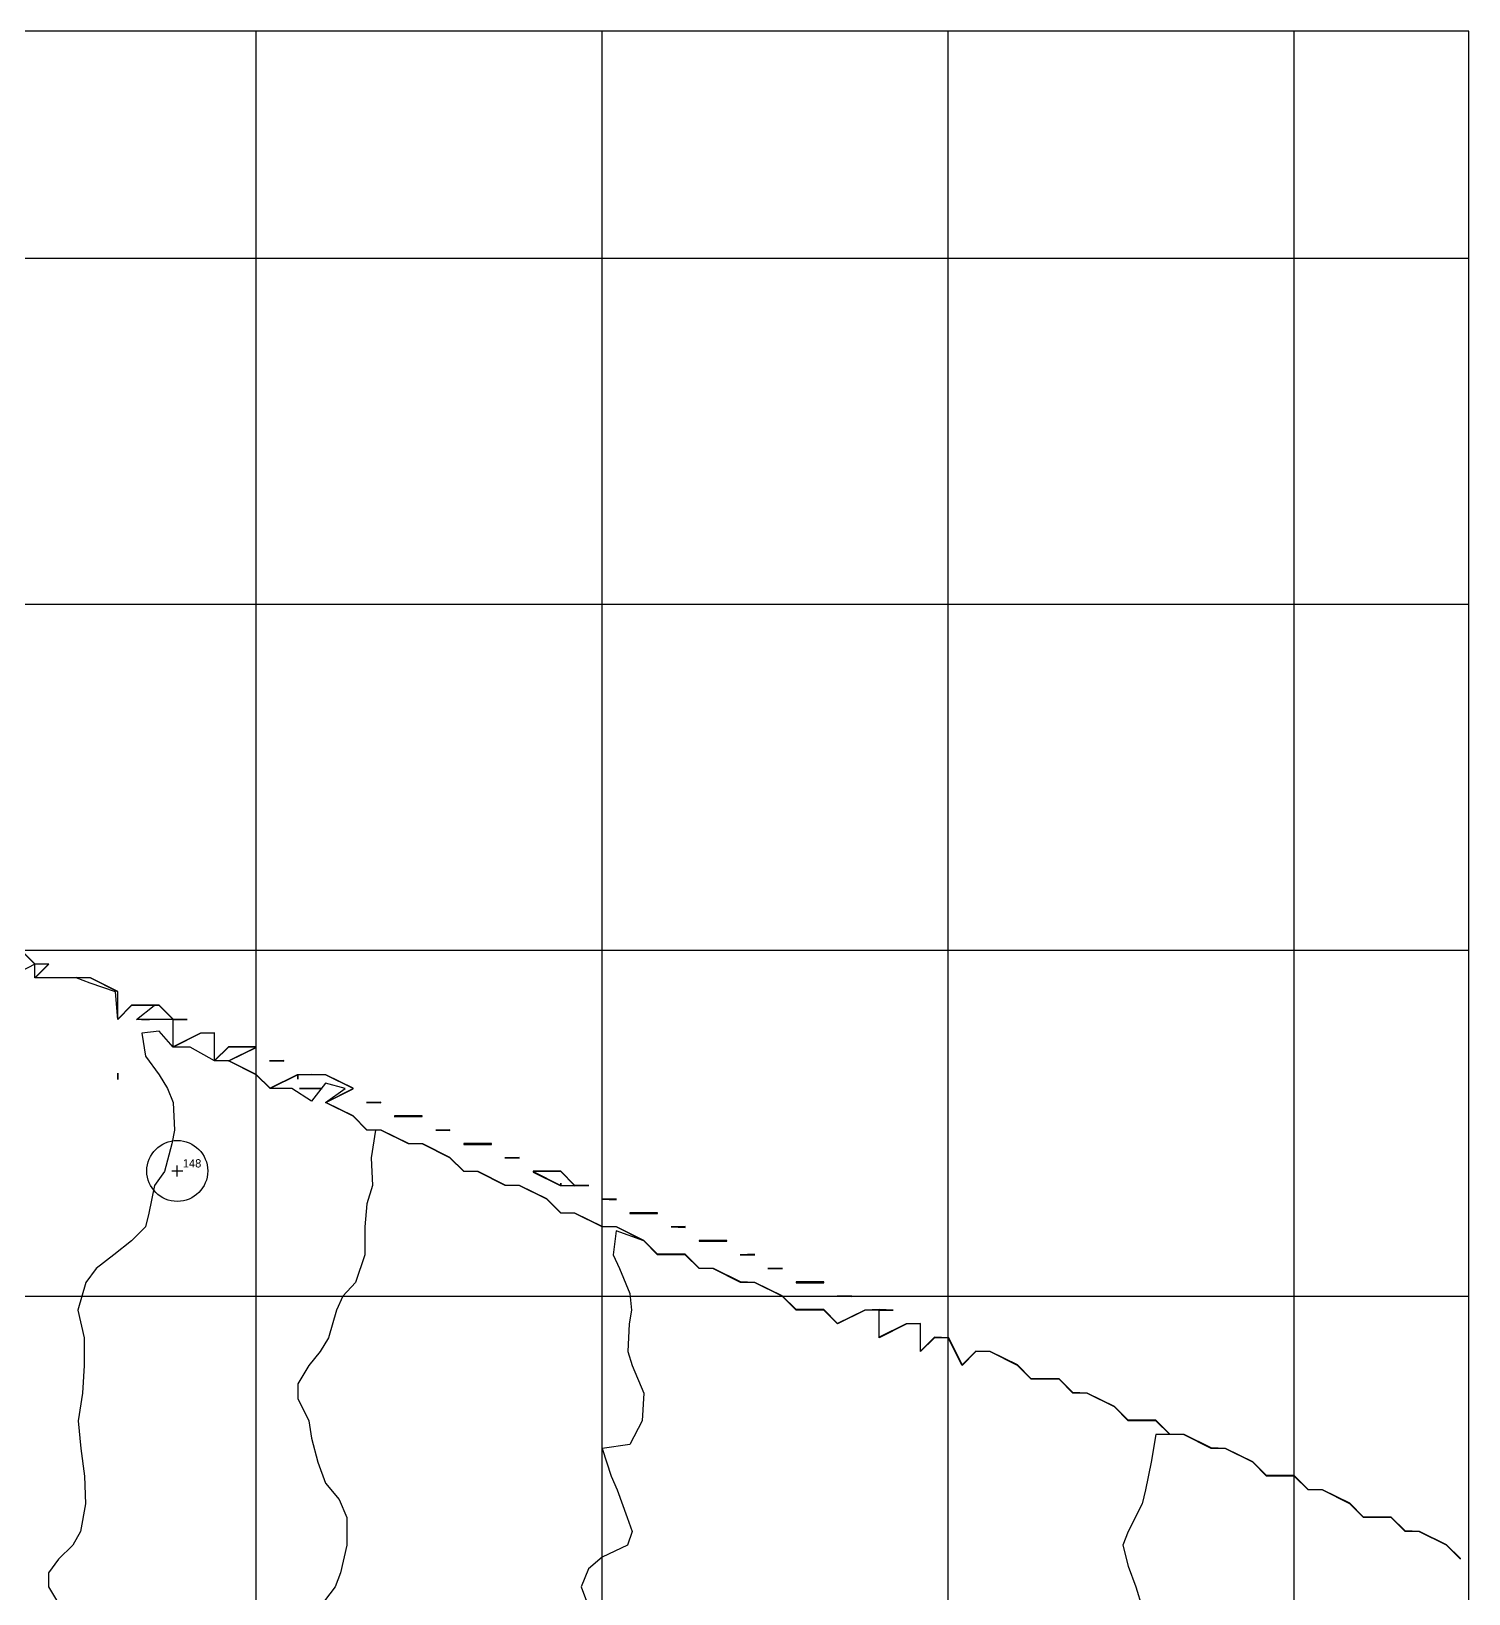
# Model space of a CAD drawing. Header units: millimetres. Extents: x 0 to 676, y 0 to 483.
# Drawn here: x 467.5 to 675.2, y 257 to 482.8 of the extents above; entities that cross this region are included whole.
import ezdxf

# ---------------------------------------------------------------- set-up
doc = ezdxf.new("R2010")
doc.units = ezdxf.units.MM
for name, color, linetype in [('CONTOURS_2M', 9, 'Continuous'), ('FRAME', 7, 'Continuous'), ('GRID_25M', 9, 'Continuous'), ('TREE_CENTRE', 1, 'Continuous'), ('TREE_CROWN', 3, 'Continuous'), ('TREE_NUMBER', 7, 'Continuous')]:
    doc.layers.add(name, color=color, linetype=linetype)

msp = doc.modelspace()

# ---------------------------------------------------------------- linework, layer by layer
at = {"layer": 'CONTOURS_2M'}
for points in [[(674, 262.07), (672, 264.07), (668.07, 266), (666, 266.07), (664, 268.07), (660, 268.07), (658, 270.07), (654.07, 272), (652, 272.07), (650, 274.07), (646, 274.07), (644, 276.07), (640.07, 278), (638, 278.07), (634.07, 280), (632, 280.07), (630, 282.07), (626, 282.07), (624, 284.07), (620.06, 286), (618, 286.06), (616, 288.06), (612, 288.06), (610, 290.06), (606.06, 292), (604, 292.06), (602, 290.06), (600.06, 294), (598, 294.06), (596, 292.06), (596, 295.94), (596, 296.06), (593.94, 296), (590, 294.06), (590, 297.94), (592.06, 298), (590, 298.06), (587.94, 298), (584, 296.06), (582, 298.06), (578, 298.06), (576, 300.06), (572.06, 302), (570, 302.06), (566.06, 304), (564, 304.06), (562, 306.06), (558, 306.06), (556, 308.06), (552.06, 310), (550, 310.06), (546.06, 312), (544, 312.06), (542, 314.06), (538.06, 316), (536, 316.06), (532.06, 318), (530, 318.06), (528, 320.06), (524.06, 322), (522, 322.06), (518.06, 324), (516, 324.06), (514, 326.06), (510.06, 328), (514, 329.95), (514, 330.05), (510.05, 332), (508, 332.05), (505.94, 332), (502, 330.06), (500, 332.06), (496.06, 334), (500, 335.95), (500, 336.05), (496, 336.05), (494, 334.06), (494, 337.95), (494, 338.05), (491.95, 338), (488, 336.05), (488, 339.95), (490.05, 340), (488, 340.05), (486, 342.05), (482, 342.05), (480, 340.05), (480, 343.95), (480, 344.05), (476.05, 346), (474, 346.05), (471.95, 346), (468.05, 346), (470.05, 348), (468, 348.05), (466, 350.05)], [(674, 262.07), (672, 264.06), (668.06, 266), (666, 266.06), (664, 268.06), (660, 268.06), (658, 270.06), (654.06, 272), (652, 272.06), (650, 274.06), (646, 274.06), (644, 276.06), (640.06, 278), (638, 278.06), (634.06, 280), (632, 280.06), (630, 282.06), (626, 282.06), (624, 284.06), (620.06, 286), (618, 286.06), (616, 288.06), (612, 288.06), (610, 290.06), (606.06, 292), (604, 292.06), (602, 290.06), (600.06, 294), (598, 294.06), (596, 292.06), (596, 295.94), (596, 296.06), (593.94, 296), (590, 294.06), (590, 297.94), (592.06, 298), (590, 298.06), (587.94, 298), (584, 296.06), (582, 298.06), (578, 298.06), (576, 300.06), (572.06, 302), (570, 302.06), (566.06, 304), (564, 304.06), (562, 306.06), (558, 306.06), (556, 308.06), (552.06, 310), (550, 310.06), (546.06, 312), (544, 312.06), (542, 314.06), (538.06, 316), (536, 316.06), (532.06, 318), (530, 318.06), (528, 320.06), (524.06, 322), (522, 322.06), (518.05, 324), (516, 324.05), (514, 326.05), (510.05, 328), (514, 329.95), (514, 330.05), (510.05, 332), (508, 332.05), (505.95, 332), (502, 330.05), (500, 332.05), (496.05, 334), (500, 335.95), (500, 336.05), (496, 336.05), (494, 334.05), (494, 337.95), (494, 338.05), (491.95, 338), (488, 336.05), (488, 339.95), (490.05, 340), (488, 340.05), (486, 342.05), (482, 342.05), (480, 340.05), (480, 343.95), (480, 344.05), (476.05, 346), (474, 346.05), (471.95, 346), (468.05, 346), (470.05, 348), (468, 348.05), (466, 350.04)], [(674, 262.06), (672, 264.06), (668.06, 266), (666, 266.06), (664, 268.06), (660, 268.06), (658, 270.06), (654.06, 272), (652, 272.06), (650, 274.06), (646, 274.06), (644, 276.06), (640.06, 278), (638, 278.06), (634.06, 280), (632, 280.06), (630, 282.06), (626, 282.06), (624, 284.06), (620.06, 286), (618, 286.06), (616, 288.06), (612, 288.05), (610, 290.06), (606.06, 292), (604, 292.06), (602, 290.06), (600.06, 294), (598, 294.06), (596, 292.06), (596, 295.95), (596, 296.05), (593.95, 296), (590, 294.06), (590, 297.95), (592.05, 298), (590, 298.05), (587.95, 298), (584, 296.06), (582, 298.06), (578, 298.06), (576, 300.06), (572.06, 302), (570, 302.06), (566.06, 304), (564, 304.06), (562, 306.05), (558, 306.05), (556, 308.05), (552.05, 310), (550, 310.05), (546.05, 312), (544, 312.05), (542, 314.05), (538.05, 316), (536, 316.05), (532.05, 318), (530, 318.05), (528, 320.05), (524.05, 322), (522, 322.05), (518.05, 324), (516, 324.05), (514, 326.05), (510.05, 328), (514, 329.95), (514, 330.05), (510.04, 332), (508, 332.05), (505.95, 332), (502, 330.05), (500, 332.05), (496.05, 334), (500, 335.96), (500, 336.04), (496, 336.05), (494, 334.05), (494, 337.96), (494, 338.04), (491.95, 338), (488, 336.05), (488, 339.96), (490.04, 340), (488, 340.04), (486, 342.04), (482, 342.04), (480, 340.05), (480, 343.96), (480, 344.04), (476.04, 346), (474, 346.04), (471.96, 346), (468.05, 346), (470.04, 348), (468, 348.04), (466, 350.04)], [(674, 262.06), (672, 264.06), (668.06, 266), (666, 266.06), (664, 268.06), (660, 268.06), (658, 270.06), (654.06, 272), (652, 272.06), (650, 274.06), (646, 274.06), (644, 276.06), (640.05, 278), (638, 278.05), (634.05, 280), (632, 280.05), (630, 282.05), (626, 282.05), (624, 284.05), (620.05, 286), (618, 286.05), (616, 288.05), (612, 288.05), (610, 290.05), (606.05, 292), (604, 292.05), (602, 290.05), (600.05, 294), (598, 294.05), (596, 292.05), (596, 295.95), (596, 296.05), (593.95, 296), (590, 294.05), (590, 297.95), (592.05, 298), (590, 298.05), (587.95, 298), (584, 296.05), (582, 298.05), (578, 298.05), (576, 300.05), (572.05, 302), (570, 302.05), (566.05, 304), (564, 304.05), (562, 306.05), (558, 306.05), (556, 308.05), (552.05, 310), (550, 310.05), (546.05, 312), (544, 312.05), (542, 314.05), (538.05, 316), (536, 316.05), (532.05, 318), (530, 318.05), (528, 320.05), (524.05, 322), (522, 322.05), (518.05, 324), (516, 324.05), (514, 326.05), (510.05, 328), (514, 329.96), (514, 330.04), (510.04, 332), (508, 332.04), (505.96, 332), (502, 330.04), (500, 332.04), (496.04, 334), (500, 335.96), (500, 336.04), (496, 336.04), (494, 334.04), (494, 337.96), (494, 338.04), (491.96, 338), (488, 336.04), (488, 339.96), (490.04, 340), (488, 340.04), (486, 342.04), (482, 342.04), (480, 340.04), (480, 343.96), (480, 344.04), (476.04, 346), (474, 346.04), (471.96, 346), (468.04, 346), (470.04, 348), (468, 348.04), (466, 350.04)], [(674, 262.05), (672, 264.05), (668.05, 266), (666, 266.05), (664, 268.05), (660, 268.05), (658, 270.05), (654.05, 272), (652, 272.05), (650, 274.05), (646, 274.05), (644, 276.05), (640.05, 278), (638, 278.05), (634.05, 280), (632, 280.05), (630, 282.05), (626, 282.05), (624, 284.05), (620.05, 286), (618, 286.05), (616, 288.05), (612, 288.05), (610, 290.05), (606.05, 292), (604, 292.05), (602, 290.05), (600.05, 294), (598, 294.05), (596, 292.05), (596, 295.95), (596, 296.05), (593.95, 296), (590, 294.05), (590, 297.95), (592.05, 298), (590, 298.05), (587.95, 298), (584, 296.05), (582, 298.05), (578, 298.05), (576, 300.05), (572.05, 302), (570, 302.05), (566.05, 304), (564, 304.05), (562, 306.05), (558, 306.05), (556, 308.05), (552.05, 310), (550, 310.05), (546.05, 312), (544, 312.05), (542, 314.05), (538.05, 316), (536, 316.05), (532.04, 318), (530, 318.04), (528, 320.04), (524.04, 322), (522, 322.04), (518.04, 324), (516, 324.04), (514, 326.04), (510.04, 328), (514, 329.96), (514, 330.04), (510.04, 332), (508, 332.04), (505.96, 332), (502, 330.04), (500, 332.04), (496.04, 334), (500, 335.96), (500, 336.04), (496, 336.04), (494, 334.04), (494, 337.96), (494, 338.04), (491.96, 338), (488, 336.04), (488, 339.96), (490.04, 340), (488, 340.04), (486, 342.03), (482, 342.04), (480, 340.04), (480, 343.97), (480, 344.03), (476.03, 346), (474, 346.04), (471.96, 346), (468.04, 346), (470.03, 348), (468, 348.04), (466, 350.03)], [(674, 262.05), (672, 264.05), (668.05, 266), (666, 266.05), (664, 268.05), (660, 268.05), (658, 270.05), (654.05, 272), (652, 272.05), (650, 274.05), (646, 274.05), (644, 276.05), (640.05, 278), (638, 278.05), (634.05, 280), (632, 280.05), (630, 282.05), (626, 282.05), (624, 284.05), (620.05, 286), (618, 286.05), (616, 288.04), (612, 288.04), (610, 290.04), (606.04, 292), (604, 292.04), (602, 290.05), (600.04, 294), (598, 294.04), (596, 292.04), (596, 295.96), (596, 296.04), (593.96, 296), (590, 294.04), (590, 297.96), (592.04, 298), (590, 298.04), (587.96, 298), (584, 296.04), (582, 298.04), (578, 298.04), (576, 300.04), (572.04, 302), (570, 302.04), (566.04, 304), (564, 304.04), (562, 306.04), (558, 306.04), (556, 308.04), (552.04, 310), (550, 310.04), (546.04, 312), (544, 312.04), (542, 314.04), (538.04, 316), (536, 316.04), (532.04, 318), (530, 318.04), (528, 320.04), (524.04, 322), (522, 322.04), (518.04, 324), (516, 324.04), (514, 326.04), (510.04, 328), (514, 329.97), (514, 330.03), (510.03, 332), (508, 332.03), (505.96, 332), (502, 330.04), (500, 332.04), (496.04, 334), (500, 335.97), (500, 336.03), (496, 336.03), (494, 334.04), (494, 337.97), (494, 338.03), (491.97, 338), (488, 336.04), (488, 339.97), (490.03, 340), (488, 340.03), (486, 342.03), (482, 342.03), (480, 340.03), (480, 343.97), (480, 344.03), (476.03, 346), (474, 346.03), (471.97, 346), (468.03, 346), (470.03, 348), (468, 348.03), (466, 350.03)], [(674, 262.05), (672, 264.05), (668.05, 266), (666, 266.05), (664, 268.05), (660, 268.04), (658, 270.04), (654.04, 272), (652, 272.04), (650, 274.04), (646, 274.04), (644, 276.04), (640.04, 278), (638, 278.04), (634.04, 280), (632, 280.04), (630, 282.04), (626, 282.04), (624, 284.04), (620.04, 286), (618, 286.04), (616, 288.04), (612, 288.04), (610, 290.04), (606.04, 292), (604, 292.04), (602, 290.04), (600.04, 294), (598, 294.04), (596, 292.04), (596, 295.96), (596, 296.04), (593.96, 296), (590, 294.04), (590, 297.96), (592.04, 298), (590, 298.04), (587.96, 298), (584, 296.04), (582, 298.04), (578, 298.04), (576, 300.04), (572.04, 302), (570, 302.04), (566.04, 304), (564, 304.04), (562, 306.04), (558, 306.04), (556, 308.04), (552.04, 310), (550, 310.04), (546.04, 312), (544, 312.04), (542, 314.04), (538.04, 316), (536, 316.04), (532.04, 318), (530, 318.04), (528, 320.04), (524.04, 322), (522, 322.04), (518.04, 324), (516, 324.03), (514, 326.03), (510.03, 328), (514, 329.97), (514, 330.03), (510.03, 332), (508, 332.03), (505.97, 332), (502, 330.03), (500, 332.03), (496.03, 334), (500, 335.97), (500, 336.03), (496, 336.03), (494, 334.03), (494, 337.97), (494, 338.03), (491.97, 338), (488, 336.03), (488, 339.97), (490.03, 340), (488, 340.03), (486, 342.03), (482, 342.03), (480, 340.03), (480, 343.97), (480, 344.03), (476.03, 346), (474, 346.03), (471.97, 346), (468.03, 346), (470.03, 348), (468, 348.03), (466, 350.03)], [(674, 262.04), (672, 264.04), (668.04, 266), (666, 266.04), (664, 268.04), (660, 268.04), (658, 270.04), (654.04, 272), (652, 272.04), (650, 274.04), (646, 274.04), (644, 276.04), (640.04, 278), (638, 278.04), (634.04, 280), (632, 280.04), (630, 282.04), (626, 282.04), (624, 284.04), (620.04, 286), (618, 286.04), (616, 288.04), (612, 288.03), (610, 290.04), (606.04, 292), (604, 292.04), (602, 290.04), (600.04, 294), (598, 294.04), (596, 292.04), (596, 295.97), (596, 296.03), (593.96, 296), (590, 294.04), (590, 297.97), (592.03, 298), (590, 298.03), (587.96, 298), (584, 296.04), (582, 298.04), (578, 298.04), (576, 300.04), (572.04, 302), (570, 302.04), (566.04, 304), (564, 304.04), (562, 306.04), (558, 306.04), (556, 308.04), (552.03, 310), (550, 310.03), (546.03, 312), (544, 312.03), (542, 314.03), (538.03, 316), (536, 316.03), (532.03, 318), (530, 318.03), (528, 320.03), (524.03, 322), (522, 322.03), (518.03, 324), (516, 324.03), (514, 326.03), (510.03, 328), (514, 329.97), (514, 330.03), (510.03, 332), (508, 332.03), (505.97, 332), (502, 330.03), (500, 332.03), (496.03, 334), (500, 335.98), (500, 336.02), (496, 336.03), (494, 334.03), (494, 337.98), (494, 338.02), (491.97, 338), (488, 336.03), (488, 339.97), (490.02, 340), (488, 340.03), (486, 342.02), (482, 342.03), (480, 340.03), (480, 343.98), (480, 344.02), (476.02, 346), (474, 346.02), (471.98, 346), (468.03, 346), (470.02, 348), (468, 348.02), (466, 350.02)], [(674, 262.04), (672, 264.04), (668.04, 266), (666, 266.04), (664, 268.04), (660, 268.04), (658, 270.04), (654.04, 272), (652, 272.04), (650, 274.04), (646, 274.04), (644, 276.04), (640.04, 278), (638, 278.04), (634.03, 280), (632, 280.03), (630, 282.03), (626, 282.03), (624, 284.03), (620.03, 286), (618, 286.03), (616, 288.03), (612, 288.03), (610, 290.03), (606.03, 292), (604, 292.03), (602, 290.03), (600.03, 294), (598, 294.03), (596, 292.03), (596, 295.97), (596, 296.03), (593.97, 296), (590, 294.03), (590, 297.97), (592.03, 298), (590, 298.03), (587.97, 298), (584, 296.03), (582, 298.03), (578, 298.03), (576, 300.03), (572.03, 302), (570, 302.03), (566.03, 304), (564, 304.03), (562, 306.03), (558, 306.03), (556, 308.03), (552.03, 310), (550, 310.03), (546.03, 312), (544, 312.03), (542, 314.03), (538.03, 316), (536, 316.03), (532.03, 318), (530, 318.03), (528, 320.03), (524.03, 322), (522, 322.03), (518.03, 324), (516, 324.03), (514, 326.03), (510.03, 328), (514, 329.98), (514, 330.02), (510.02, 332), (508, 332.02), (505.98, 332), (502, 330.02), (500, 332.02), (496.02, 334), (500, 335.98), (500, 336.02), (496, 336.02), (494, 334.02), (494, 337.98), (494, 338.02), (491.98, 338), (488, 336.02), (488, 339.98), (490.02, 340), (488, 340.02), (486, 342.02), (482, 342.02), (480, 340.02), (480, 343.98), (480, 344.02), (476.02, 346), (474, 346.02), (471.98, 346), (468.02, 346), (470.02, 348), (468, 348.02), (466, 350.02)], [(674, 262.03), (672, 264.03), (668.03, 266), (666, 266.03), (664, 268.03), (660, 268.03), (658, 270.03), (654.03, 272), (652, 272.03), (650, 274.03), (646, 274.03), (644, 276.03), (640.03, 278), (638, 278.03), (634.03, 280), (632, 280.03), (630, 282.03), (626, 282.03), (624, 284.03), (620.03, 286), (618, 286.03), (616, 288.03), (612, 288.03), (610, 290.03), (606.03, 292), (604, 292.03), (602, 290.03), (600.03, 294), (598, 294.03), (596, 292.03), (596, 295.97), (596, 296.03), (593.97, 296), (590, 294.03), (590, 297.97), (592.03, 298), (590, 298.03), (587.97, 298), (584, 296.03), (582, 298.03), (578, 298.03), (576, 300.03), (572.03, 302), (570, 302.03), (566.03, 304), (564, 304.03), (562, 306.03), (558, 306.03), (556, 308.03), (552.03, 310), (550, 310.03), (546.03, 312), (544, 312.03), (542, 314.03), (538.03, 316), (536, 316.03), (532.03, 318), (530, 318.03), (528, 320.02), (524.02, 322), (522, 322.02), (518.02, 324), (516, 324.02), (514, 326.02), (510.02, 328), (514, 329.98), (514, 330.02), (510.02, 332), (508, 332.02), (505.98, 332), (502, 330.02), (500, 332.02), (496.02, 334), (500, 335.98), (500, 336.02), (496, 336.02), (494, 334.02), (494, 337.98), (494, 338.02), (491.98, 338), (488, 336.02), (488, 339.98), (490.02, 340), (488, 340.02), (486, 342.02), (482, 342.02), (480, 340.02), (480, 343.98), (480, 344.02), (476.01, 346), (474, 346.02), (471.98, 346), (468.02, 346), (470.01, 348), (468, 348.02), (466, 350.01)], [(674, 262.03), (672, 264.03), (668.03, 266), (666, 266.03), (664, 268.03), (660, 268.03), (658, 270.03), (654.03, 272), (652, 272.03), (650, 274.03), (646, 274.03), (644, 276.03), (640.03, 278), (638, 278.03), (634.03, 280), (632, 280.03), (630, 282.03), (626, 282.03), (624, 284.03), (620.03, 286), (618, 286.03), (616, 288.02), (612, 288.02), (610, 290.03), (606.02, 292), (604, 292.02), (602, 290.03), (600.02, 294), (598, 294.02), (596, 292.03), (596, 295.98), (596, 296.02), (593.98, 296), (590, 294.03), (590, 297.98), (592.02, 298), (590, 298.02), (587.98, 298), (584, 296.02), (582, 298.02), (578, 298.02), (576, 300.02), (572.02, 302), (570, 302.02), (566.02, 304), (564, 304.02), (562, 306.02), (558, 306.02), (556, 308.02), (552.02, 310), (550, 310.02), (546.02, 312), (544, 312.02), (542, 314.02), (538.02, 316), (536, 316.02), (532.02, 318), (530, 318.02), (528, 320.02), (524.02, 322), (522, 322.02), (518.02, 324), (516, 324.02), (514, 326.02), (510.02, 328), (514, 329.99), (514, 330.01), (510.01, 332), (508, 332.02), (505.98, 332), (502, 330.02), (500, 332.02), (496.02, 334), (500, 335.99), (500, 336.01), (496, 336.02), (494, 334.02), (494, 337.99), (494, 338.01), (491.99, 338), (488, 336.02), (488, 339.99), (490.01, 340), (488, 340.01), (486, 342.01), (482, 342.01), (480, 340.02), (480, 343.99), (480, 344.01), (476.01, 346), (474, 346.01), (471.99, 346), (468.01, 346), (470.01, 348), (468, 348.01), (466, 350.01)], [(674, 262.03), (672, 264.03), (668.03, 266), (666, 266.03), (664, 268.03), (660, 268.03), (658, 270.02), (654.02, 272), (652, 272.02), (650, 274.02), (646, 274.02), (644, 276.02), (640.02, 278), (638, 278.02), (634.02, 280), (632, 280.02), (630, 282.02), (626, 282.02), (624, 284.02), (620.02, 286), (618, 286.02), (616, 288.02), (612, 288.02), (610, 290.02), (606.02, 292), (604, 292.02), (602, 290.02), (600.02, 294), (598, 294.02), (596, 292.02), (596, 295.98), (596, 296.02), (593.98, 296), (590, 294.02), (590, 297.98), (592.02, 298), (590, 298.02), (587.98, 298), (584, 296.02), (582, 298.02), (578, 298.02), (576, 300.02), (572.02, 302), (570, 302.02), (566.02, 304), (564, 304.02), (562, 306.02), (558, 306.02), (556, 308.02), (552.02, 310), (550, 310.02), (546.02, 312), (544, 312.02), (542, 314.02), (538.02, 316), (536, 316.02), (532.02, 318), (530, 318.02), (528, 320.02), (524.02, 322), (522, 322.02), (518.02, 324), (516, 324.02), (514, 326.01), (510.01, 328), (514, 329.99), (514, 330.01), (510.01, 332), (508, 332.01), (505.99, 332), (502, 330.01), (500, 332.01), (496.01, 334), (500, 335.99), (500, 336.01), (496, 336.01), (494, 334.01), (494, 337.99), (494, 338.01), (491.99, 338), (488, 336.01), (488, 339.99), (490.01, 340), (488, 340.01), (486, 342.01), (482, 342.01), (480, 340.01), (480, 343.99), (480, 344.01), (476.01, 346), (474, 346.01), (471.99, 346), (468.01, 346), (470.01, 348), (468, 348.01), (466, 350.01)], [(674, 262.02), (672, 264.02), (668.02, 266), (666, 266.02), (664, 268.02), (660, 268.02), (658, 270.02), (654.02, 272), (652, 272.02), (650, 274.02), (646, 274.02), (644, 276.02), (640.02, 278), (638, 278.02), (634.02, 280), (632, 280.02), (630, 282.02), (626, 282.02), (624, 284.02), (620.02, 286), (618, 286.02), (616, 288.02), (612, 288.02), (610, 290.02), (606.02, 292), (604, 292.02), (602, 290.02), (600.02, 294), (598, 294.02), (596, 292.02), (596, 295.98), (596, 296.02), (593.98, 296), (590, 294.02), (590, 297.98), (592.01, 298), (590, 298.02), (587.98, 298), (584, 296.02), (582, 298.02), (578, 298.02), (576, 300.02), (572.02, 302), (570, 302.02), (566.02, 304), (564, 304.02), (562, 306.02), (558, 306.02), (556, 308.02), (552.02, 310), (550, 310.02), (546.01, 312), (544, 312.01), (542, 314.01), (538.01, 316), (536, 316.01), (532.01, 318), (530, 318.01), (528, 320.01), (524.01, 322), (522, 322.01), (518.01, 324), (516, 324.01), (514, 326.01), (510.01, 328), (514, 329.99), (514, 330.01), (510.01, 332), (508, 332.01), (505.99, 332), (502, 330.01), (500, 332.01), (496.01, 334), (500, 335.99), (500, 336.01), (496, 336.01), (494, 334.01), (494, 337.99), (494, 338.01), (491.99, 338), (488, 336.01), (488, 339.99), (490, 340), (488, 340.01), (486, 342), (482, 342.01), (480, 340.01), (480, 344), (480, 344), (476, 346), (474, 346), (471.99, 346), (468.01, 346), (470, 348), (468, 348), (466, 350)], [(674, 262.02), (672, 264.02), (668.02, 266), (666, 266.02), (664, 268.02), (660, 268.02), (658, 270.02), (654.02, 272), (652, 272.02), (650, 274.02), (646, 274.02), (644, 276.02), (640.02, 278), (638, 278.02), (634.02, 280), (632, 280.02), (630, 282.01), (626, 282.02), (624, 284.01), (620.01, 286), (618, 286.01), (616, 288.01), (612, 288.01), (610, 290.01), (606.01, 292), (604, 292.01), (602, 290.01), (600.01, 294), (598, 294.01), (596, 292.01), (596, 295.99), (596, 296.01), (593.99, 296), (590, 294.01), (590, 297.99), (592.01, 298), (590, 298.01), (587.99, 298), (584, 296.01), (582, 298.01), (578, 298.01), (576, 300.01), (572.01, 302), (570, 302.01), (566.01, 304), (564, 304.01), (562, 306.01), (558, 306.01), (556, 308.01), (552.01, 310), (550, 310.01), (546.01, 312), (544, 312.01), (542, 314.01), (538.01, 316), (536, 316.01), (532.01, 318), (530, 318.01), (528, 320.01), (524.01, 322), (522, 322.01), (518.01, 324), (516, 324.01), (514, 326.01), (510.01, 328), (514, 330), (514, 330), (510, 332), (508, 332), (506, 332), (502, 330.01), (500, 332.01), (496.01, 334), (500, 336), (500, 336), (496, 336), (494, 334), (494, 338), (494, 338), (492, 338), (488, 336), (488, 340), (490, 340), (488, 340), (485.42, 340), (482.7, 340), (485.24, 342), (482, 342), (480, 340), (479.67, 344), (476, 345.22), (474, 346), (472, 346), (468, 346), (468, 348), (466, 346.93)], [(484.61, 340), (483.44, 340), (484.61, 340)], [(674, 262.01), (672, 264.01), (668.01, 266), (666, 266.01), (664, 268.01), (660, 268.01), (658, 270.01), (654.01, 272), (652, 272.01), (650, 274.01), (646, 274.01), (644, 276.01), (640.01, 278), (638, 278.01), (634.01, 280), (632, 280.01), (630, 282.01), (626, 282.01), (624, 284.01), (620.01, 286), (618, 286.01), (616, 288.01), (612, 288.01), (610, 290.01), (606.01, 292), (604, 292.01), (602, 290.01), (600.01, 294), (598, 294.01), (596, 292.01), (596, 295.99), (596, 296.01), (593.99, 296), (590, 294.01), (590, 297.99), (592.01, 298), (590, 298.01), (587.99, 298), (584, 296.01), (582, 298.01), (578, 298.01), (576, 300.01), (572.01, 302), (570, 302.01), (566.01, 304), (564, 304.01), (562, 306.01), (558, 306.01), (556, 308.01), (552.01, 310), (550, 310.01), (546.01, 312), (544, 312.01), (542, 314.01), (538.01, 316), (536, 316.01), (532.01, 318), (530, 318.01), (528, 320.01), (524, 322), (522, 322), (518, 324), (516, 324), (514, 326), (510, 328), (512.85, 330), (510, 330.8), (508, 328.2), (505.16, 330), (502, 330), (500, 332), (496, 334), (494, 334), (490.48, 336), (488, 336), (486, 338.31), (483.5, 338), (484, 334.67), (486, 332), (487.2, 330), (488, 328), (488.2, 324), (487.82, 322), (486.77, 318), (485.29, 316), (484.47, 312), (484, 310), (482, 308), (479.43, 306), (476.89, 304), (475.4, 302), (474.25, 298), (475.14, 294), (475.17, 290), (474.92, 286), (474.29, 282), (474.67, 278), (475.2, 274), (475.33, 270), (474.6, 266), (473.5, 264), (471.43, 262), (470, 260), (470, 258), (472, 254.62)], [(480, 332.25), (480, 331.33), (480, 332.25)], [(504, 334.05), (501.95, 334), (504, 333.95), (504, 334.05)], [(504, 334.05), (501.95, 334), (504, 333.95), (504, 334.05)], [(504, 334.05), (501.95, 334), (504, 333.95), (504, 334.05)], [(504, 334.04), (501.96, 334), (504, 333.96), (504, 334.04)], [(504, 334.04), (501.96, 334), (504, 333.96), (504, 334.04)], [(504, 334.03), (501.97, 334), (504, 333.97), (504, 334.03)], [(504, 334.03), (501.97, 334), (504, 333.97), (504, 334.03)], [(504, 334.03), (501.97, 334), (504, 333.97), (504, 334.03)], [(504, 334.02), (501.98, 334), (504, 333.98), (504, 334.02)], [(504, 334.02), (501.98, 334), (504, 333.98), (504, 334.02)], [(504, 334.01), (501.98, 334), (504, 333.99), (504, 334.01)], [(504, 334.01), (501.99, 334), (504, 333.99), (504, 334.01)], [(504, 334.01), (501.99, 334), (504, 333.99), (504, 334.01)], [(504, 334), (502, 334), (504, 334), (504, 334)], [(506, 332), (506, 331.37), (506, 332)], [(509.56, 330), (506.25, 330), (509.56, 330)], [(509.22, 330), (506.63, 330), (509.22, 330)], [(508.88, 330), (507.01, 330), (508.88, 330)], [(508.55, 330), (507.39, 330), (508.55, 330)], [(508.21, 330), (507.76, 330), (508.21, 330)], [(518, 328.05), (515.94, 328), (518, 327.95), (518, 328.05)], [(518, 328.05), (515.95, 328), (518, 327.95), (518, 328.05)], [(518, 328.05), (515.95, 328), (518, 327.95), (518, 328.05)], [(518, 328.04), (515.96, 328), (518, 327.96), (518, 328.04)], [(518, 328.04), (515.96, 328), (518, 327.96), (518, 328.04)], [(518, 328.04), (515.96, 328), (518, 327.96), (518, 328.04)], [(518, 328.03), (515.97, 328), (518, 327.97), (518, 328.03)], [(518, 328.03), (515.97, 328), (518, 327.97), (518, 328.03)], [(518, 328.02), (515.98, 328), (518, 327.98), (518, 328.02)], [(518, 328.02), (515.98, 328), (518, 327.98), (518, 328.02)], [(518, 328.02), (515.98, 328), (518, 327.98), (518, 328.02)], [(518, 328.01), (515.99, 328), (518, 327.99), (518, 328.01)], [(518, 328.01), (515.99, 328), (518, 327.99), (518, 328.01)], [(518, 328), (515.99, 328), (518, 328), (518, 328)], [(518, 328), (516, 328), (518, 328), (518, 328)], [(524, 326.05), (520, 326.06), (520, 325.94), (524, 325.95), (524, 326.05)], [(524, 326.05), (520, 326.05), (520, 325.95), (524, 325.95), (524, 326.05)], [(524, 326.05), (520, 326.05), (520, 325.95), (524, 325.95), (524, 326.05)], [(524, 326.04), (520, 326.04), (520, 325.96), (524, 325.96), (524, 326.04)], [(524, 326.04), (520, 326.04), (520, 325.96), (524, 325.96), (524, 326.04)], [(524, 326.04), (520, 326.04), (520, 325.96), (524, 325.96), (524, 326.04)], [(524, 326.03), (520, 326.03), (520, 325.97), (524, 325.97), (524, 326.03)], [(524, 326.03), (520, 326.03), (520, 325.97), (524, 325.97), (524, 326.03)], [(524, 326.02), (520, 326.03), (520, 325.97), (524, 325.98), (524, 326.02)], [(524, 326.02), (520, 326.02), (520, 325.98), (524, 325.98), (524, 326.02)], [(524, 326.02), (520, 326.02), (520, 325.98), (524, 325.98), (524, 326.02)], [(524, 326.01), (520, 326.01), (520, 325.99), (524, 325.99), (524, 326.01)], [(524, 326.01), (520, 326.01), (520, 325.99), (524, 325.99), (524, 326.01)], [(524, 326), (520, 326.01), (520, 325.99), (524, 326), (524, 326)], [(524, 326), (520, 326), (520, 326), (524, 326), (524, 326)], [(674, 262.01), (672, 264.01), (668.01, 266), (666, 266.01), (664, 268.01), (660, 268.01), (658, 270.01), (654.01, 272), (652, 272.01), (650, 274.01), (646, 274.01), (644, 276.01), (640.01, 278), (638, 278.01), (634.01, 280), (632, 280.01), (630, 282.01), (626, 282.01), (624, 284.01), (620.01, 286), (618, 286.01), (616, 288.01), (612, 288), (610, 290.01), (606, 292), (604, 292.01), (602, 290.01), (600, 294), (598, 294.01), (596, 292.01), (596, 296), (596, 296), (594, 296), (590, 294.01), (590, 298), (592, 298), (590, 298), (588, 298), (584, 296.01), (582, 298.01), (578, 298.01), (576, 300.01), (572.01, 302), (570, 302.01), (566, 304), (564, 304), (562, 306), (558, 306), (556, 308), (552, 310), (550, 310), (546, 312), (544, 312), (542, 314), (538, 316), (536, 316), (532, 318), (530, 318), (528, 320), (524, 322), (522, 322), (518, 324), (517.23, 324), (516.61, 320), (516.82, 316), (516, 313.33), (515.69, 310), (515.69, 306), (514.36, 302), (512.5, 300), (511.63, 298), (510.43, 294), (509.27, 292), (507.63, 290), (506, 287.33), (506, 285.2), (507.6, 282), (508, 279.5), (508.92, 276), (510, 273), (512, 270.6), (513.09, 268), (513.08, 264), (512.2, 260), (511.4, 258), (509.89, 256)], [(528, 324.06), (525.94, 324), (528, 323.94), (528, 324.06)], [(528, 324.05), (525.95, 324), (528, 323.95), (528, 324.05)], [(528, 324.05), (525.95, 324), (528, 323.95), (528, 324.05)], [(528, 324.04), (525.95, 324), (528, 323.96), (528, 324.04)], [(528, 324.04), (525.96, 324), (528, 323.96), (528, 324.04)], [(528, 324.04), (525.96, 324), (528, 323.96), (528, 324.04)], [(528, 324.03), (525.97, 324), (528, 323.97), (528, 324.03)], [(528, 324.03), (525.97, 324), (528, 323.97), (528, 324.03)], [(528, 324.02), (525.97, 324), (528, 323.98), (528, 324.02)], [(528, 324.02), (525.98, 324), (528, 323.98), (528, 324.02)], [(528, 324.02), (525.98, 324), (528, 323.98), (528, 324.02)], [(528, 324.01), (525.99, 324), (528, 323.99), (528, 324.01)], [(528, 324.01), (525.99, 324), (528, 323.99), (528, 324.01)], [(528, 324), (525.99, 324), (528, 324), (528, 324)], [(528, 324), (526, 324), (528, 324), (528, 324)], [(534, 322.06), (530, 322.06), (530, 321.94), (534, 321.94), (534, 322.06)], [(534, 322.05), (530, 322.05), (530, 321.95), (534, 321.95), (534, 322.05)], [(534, 322.05), (530, 322.05), (530, 321.95), (534, 321.95), (534, 322.05)], [(534, 322.04), (530, 322.05), (530, 321.95), (534, 321.96), (534, 322.04)], [(534, 322.04), (530, 322.04), (530, 321.96), (534, 321.96), (534, 322.04)], [(534, 322.04), (530, 322.04), (530, 321.96), (534, 321.96), (534, 322.04)], [(534, 322.03), (530, 322.03), (530, 321.97), (534, 321.97), (534, 322.03)], [(534, 322.03), (530, 322.03), (530, 321.97), (534, 321.97), (534, 322.03)], [(534, 322.02), (530, 322.03), (530, 321.97), (534, 321.98), (534, 322.02)], [(534, 322.02), (530, 322.02), (530, 321.98), (534, 321.98), (534, 322.02)], [(534, 322.02), (530, 322.02), (530, 321.98), (534, 321.98), (534, 322.02)], [(534, 322.01), (530, 322.01), (530, 321.99), (534, 321.99), (534, 322.01)], [(534, 322.01), (530, 322.01), (530, 321.99), (534, 321.99), (534, 322.01)], [(534, 322), (530, 322.01), (530, 321.99), (534, 322), (534, 322)], [(534, 322), (530, 322), (530, 322), (534, 322), (534, 322)], [(538, 320.06), (535.94, 320), (538, 319.94), (538, 320.06)], [(538, 320.05), (535.95, 320), (538, 319.95), (538, 320.05)], [(538, 320.05), (535.95, 320), (538, 319.95), (538, 320.05)], [(538, 320.04), (535.95, 320), (538, 319.96), (538, 320.04)], [(538, 320.04), (535.96, 320), (538, 319.96), (538, 320.04)], [(538, 320.04), (535.96, 320), (538, 319.96), (538, 320.04)], [(538, 320.03), (535.97, 320), (538, 319.97), (538, 320.03)], [(538, 320.03), (535.97, 320), (538, 319.97), (538, 320.03)], [(538, 320.03), (535.97, 320), (538, 319.97), (538, 320.03)], [(538, 320.02), (535.98, 320), (538, 319.98), (538, 320.02)], [(538, 320.02), (535.98, 320), (538, 319.98), (538, 320.02)], [(538, 320.01), (535.99, 320), (538, 319.99), (538, 320.01)], [(538, 320.01), (535.99, 320), (538, 319.99), (538, 320.01)], [(538, 320.01), (535.99, 320), (538, 319.99), (538, 320.01)], [(538, 320), (536, 320), (538, 320), (538, 320)], [(544, 318.06), (540, 318.06), (540, 317.94), (543.94, 316), (546, 315.94), (548.06, 316), (546, 316.06), (544, 318.06)], [(544, 318.05), (540, 318.05), (540, 317.95), (543.95, 316), (546, 315.95), (548.05, 316), (546, 316.05), (544, 318.05)], [(544, 318.05), (540, 318.05), (540, 317.95), (543.95, 316), (546, 315.95), (548.05, 316), (546, 316.05), (544, 318.05)], [(544, 318.04), (540, 318.05), (540, 317.95), (543.95, 316), (546, 315.95), (548.05, 316), (546, 316.05), (544, 318.04)], [(544, 318.04), (540, 318.04), (540, 317.96), (543.96, 316), (546, 315.96), (548.04, 316), (546, 316.04), (544, 318.04)], [(544, 318.04), (540, 318.04), (540, 317.96), (543.96, 316), (546, 315.96), (548.04, 316), (546, 316.04), (544, 318.04)], [(544, 318.03), (540, 318.03), (540, 317.97), (543.96, 316), (546, 315.97), (548.03, 316), (546, 316.03), (544, 318.03)], [(544, 318.03), (540, 318.03), (540, 317.97), (543.97, 316), (546, 315.97), (548.03, 316), (546, 316.03), (544, 318.03)], [(544, 318.02), (540, 318.03), (540, 317.97), (543.97, 316), (546, 315.97), (548.03, 316), (546, 316.03), (544, 318.02)], [(544, 318.02), (540, 318.02), (540, 317.98), (543.98, 316), (546, 315.98), (548.02, 316), (546, 316.02), (544, 318.02)], [(544, 318.02), (540, 318.02), (540, 317.98), (543.98, 316), (546, 315.98), (548.02, 316), (546, 316.02), (544, 318.02)], [(544, 318.01), (540, 318.02), (540, 317.98), (543.98, 316), (546, 315.98), (548.01, 316), (546, 316.02), (544, 318.01)], [(544, 318.01), (540, 318.01), (540, 317.99), (543.99, 316), (546, 315.99), (548.01, 316), (546, 316.01), (544, 318.01)], [(544, 318.01), (540, 318.01), (540, 317.99), (543.99, 316), (546, 315.99), (548.01, 316), (546, 316.01), (544, 318.01)], [(544, 318), (540, 318), (540, 318), (544, 316), (546, 316), (548, 316), (546, 316), (544, 318)], [(544, 316.32), (544, 316), (544, 316.32)], [(552, 314.06), (549.94, 314), (552, 313.94), (552, 314.06)], [(552, 314.05), (549.94, 314), (552, 313.95), (552, 314.05)], [(552, 314.05), (549.95, 314), (552, 313.95), (552, 314.05)], [(552, 314.05), (549.95, 314), (552, 313.95), (552, 314.05)], [(552, 314.04), (549.96, 314), (552, 313.96), (552, 314.04)], [(552, 314.04), (549.96, 314), (552, 313.96), (552, 314.04)], [(552, 314.03), (549.96, 314), (552, 313.97), (552, 314.03)], [(552, 314.03), (549.97, 314), (552, 313.97), (552, 314.03)], [(552, 314.03), (549.97, 314), (552, 313.97), (552, 314.03)], [(552, 314.02), (549.98, 314), (552, 313.98), (552, 314.02)], [(552, 314.02), (549.98, 314), (552, 313.98), (552, 314.02)], [(552, 314.02), (549.98, 314), (552, 313.98), (552, 314.02)], [(552, 314.01), (549.99, 314), (552, 313.99), (552, 314.01)], [(552, 314.01), (549.99, 314), (552, 313.99), (552, 314.01)], [(552, 314), (550, 314), (552, 314), (552, 314)], [(550, 314), (550, 314), (550, 314)], [(558, 312.06), (554, 312.06), (554, 311.94), (558, 311.94), (558, 312.06)], [(558, 312.05), (554, 312.06), (554, 311.94), (558, 311.95), (558, 312.05)], [(558, 312.05), (554, 312.05), (554, 311.95), (558, 311.95), (558, 312.05)], [(558, 312.05), (554, 312.05), (554, 311.95), (558, 311.95), (558, 312.05)], [(558, 312.04), (554, 312.04), (554, 311.96), (558, 311.96), (558, 312.04)], [(558, 312.04), (554, 312.04), (554, 311.96), (558, 311.96), (558, 312.04)], [(558, 312.03), (554, 312.04), (554, 311.96), (558, 311.97), (558, 312.03)], [(558, 312.03), (554, 312.03), (554, 311.97), (558, 311.97), (558, 312.03)], [(558, 312.03), (554, 312.03), (554, 311.97), (558, 311.97), (558, 312.03)], [(558, 312.02), (554, 312.02), (554, 311.98), (558, 311.98), (558, 312.02)], [(558, 312.02), (554, 312.02), (554, 311.98), (558, 311.98), (558, 312.02)], [(558, 312.02), (554, 312.02), (554, 311.98), (558, 311.98), (558, 312.02)], [(558, 312.01), (554, 312.01), (554, 311.99), (558, 311.99), (558, 312.01)], [(558, 312.01), (554, 312.01), (554, 311.99), (558, 311.99), (558, 312.01)], [(558, 312), (554, 312.01), (554, 311.99), (558, 312), (558, 312)], [(556, 312), (554, 312), (556, 312), (556, 312)], [(674, 262.01), (672, 264.01), (668.01, 266), (666, 266.01), (664, 268.01), (660, 268.01), (658, 270.01), (654.01, 272), (652, 272.01), (650, 274), (646, 274), (644, 276), (640, 278), (638, 278), (634, 280), (632, 280), (630, 282), (626, 282), (624, 284), (620, 286), (618, 286), (616, 288), (612, 288), (610, 290), (606, 292), (604, 292), (602, 290), (600, 294), (598, 294), (596, 292), (596, 296), (596, 296), (594, 296), (590, 294), (590, 298), (590, 298), (588, 298), (584, 296), (582, 298), (578, 298), (576, 300), (572, 302), (570, 302), (566, 304), (564, 304), (562, 306), (558, 306), (556, 308), (552, 309.43), (551.56, 306), (552.5, 304), (554, 300.4), (554.25, 298), (553.88, 296), (553.69, 292), (554.33, 290), (556, 286), (555.78, 282), (554, 278.57), (550, 278), (550, 278), (551.27, 274), (552.15, 272), (553.6, 268), (554.31, 266), (553.67, 264), (550, 262.27), (548, 260.62), (546.96, 258), (548, 255.14)], [(562, 310.06), (559.94, 310), (562, 309.94), (562, 310.06)], [(562, 310.05), (559.94, 310), (562, 309.95), (562, 310.05)], [(562, 310.05), (559.95, 310), (562, 309.95), (562, 310.05)], [(562, 310.05), (559.95, 310), (562, 309.95), (562, 310.05)], [(562, 310.04), (559.96, 310), (562, 309.96), (562, 310.04)], [(562, 310.04), (559.96, 310), (562, 309.96), (562, 310.04)], [(562, 310.04), (559.96, 310), (562, 309.96), (562, 310.04)], [(562, 310.03), (559.97, 310), (562, 309.97), (562, 310.03)], [(562, 310.03), (559.97, 310), (562, 309.97), (562, 310.03)], [(562, 310.02), (559.98, 310), (562, 309.98), (562, 310.02)], [(562, 310.02), (559.98, 310), (562, 309.98), (562, 310.02)], [(562, 310.02), (559.98, 310), (562, 309.98), (562, 310.02)], [(562, 310.01), (559.99, 310), (562, 309.99), (562, 310.01)], [(562, 310.01), (559.99, 310), (562, 309.99), (562, 310.01)], [(562, 310), (559.99, 310), (562, 310), (562, 310)], [(562, 310), (560, 310), (562, 310), (562, 310)], [(568, 308.06), (564, 308.06), (564, 307.94), (568, 307.94), (568, 308.06)], [(568, 308.05), (564, 308.06), (564, 307.94), (568, 307.95), (568, 308.05)], [(568, 308.05), (564, 308.05), (564, 307.95), (568, 307.95), (568, 308.05)], [(568, 308.05), (564, 308.05), (564, 307.95), (568, 307.95), (568, 308.05)], [(568, 308.04), (564, 308.04), (564, 307.96), (568, 307.96), (568, 308.04)], [(568, 308.04), (564, 308.04), (564, 307.96), (568, 307.96), (568, 308.04)], [(568, 308.04), (564, 308.04), (564, 307.96), (568, 307.96), (568, 308.04)], [(568, 308.03), (564, 308.03), (564, 307.97), (568, 307.97), (568, 308.03)], [(568, 308.03), (564, 308.03), (564, 307.97), (568, 307.97), (568, 308.03)], [(568, 308.02), (564, 308.03), (564, 307.97), (568, 307.98), (568, 308.02)], [(568, 308.02), (564, 308.02), (564, 307.98), (568, 307.98), (568, 308.02)], [(568, 308.02), (564, 308.02), (564, 307.98), (568, 307.98), (568, 308.02)], [(568, 308.01), (564, 308.01), (564, 307.99), (568, 307.99), (568, 308.01)], [(568, 308.01), (564, 308.01), (564, 307.99), (568, 307.99), (568, 308.01)], [(568, 308), (564, 308.01), (564, 307.99), (568, 308), (568, 308)], [(568, 308), (564, 308), (564, 308), (568, 308), (568, 308)], [(572, 306.06), (569.94, 306), (572, 305.94), (572, 306.06)], [(572, 306.06), (569.94, 306), (572, 305.94), (572, 306.06)], [(572, 306.05), (569.95, 306), (572, 305.95), (572, 306.05)], [(572, 306.05), (569.95, 306), (572, 305.95), (572, 306.05)], [(572, 306.04), (569.96, 306), (572, 305.96), (572, 306.04)], [(572, 306.04), (569.96, 306), (572, 305.96), (572, 306.04)], [(572, 306.04), (569.96, 306), (572, 305.96), (572, 306.04)], [(572, 306.03), (569.97, 306), (572, 305.97), (572, 306.03)], [(572, 306.03), (569.97, 306), (572, 305.97), (572, 306.03)], [(572, 306.02), (569.97, 306), (572, 305.98), (572, 306.02)], [(572, 306.02), (569.98, 306), (572, 305.98), (572, 306.02)], [(572, 306.02), (569.98, 306), (572, 305.98), (572, 306.02)], [(572, 306.01), (569.99, 306), (572, 305.99), (572, 306.01)], [(572, 306.01), (569.99, 306), (572, 305.99), (572, 306.01)], [(572, 306.01), (569.99, 306), (572, 305.99), (572, 306.01)], [(572, 306), (570, 306), (572, 306), (572, 306)], [(576, 304.06), (573.94, 304), (576, 303.94), (576, 304.06)], [(576, 304.06), (573.94, 304), (576, 303.94), (576, 304.06)], [(576, 304.05), (573.95, 304), (576, 303.95), (576, 304.05)], [(576, 304.05), (573.95, 304), (576, 303.95), (576, 304.05)], [(576, 304.05), (573.95, 304), (576, 303.95), (576, 304.05)], [(576, 304.04), (573.96, 304), (576, 303.96), (576, 304.04)], [(576, 304.04), (573.96, 304), (576, 303.96), (576, 304.04)], [(576, 304.03), (573.97, 304), (576, 303.97), (576, 304.03)], [(576, 304.03), (573.97, 304), (576, 303.97), (576, 304.03)], [(576, 304.03), (573.97, 304), (576, 303.97), (576, 304.03)], [(576, 304.02), (573.98, 304), (576, 303.98), (576, 304.02)], [(576, 304.02), (573.98, 304), (576, 303.98), (576, 304.02)], [(576, 304.01), (573.99, 304), (576, 303.99), (576, 304.01)], [(576, 304.01), (573.99, 304), (576, 303.99), (576, 304.01)], [(576, 304.01), (573.99, 304), (576, 303.99), (576, 304.01)], [(576, 304), (574, 304), (576, 304), (576, 304)], [(582, 302.06), (578, 302.06), (578, 301.94), (582, 301.94), (582, 302.06)], [(582, 302.06), (578, 302.06), (578, 301.94), (582, 301.94), (582, 302.06)], [(582, 302.05), (578, 302.05), (578, 301.95), (582, 301.95), (582, 302.05)], [(582, 302.05), (578, 302.05), (578, 301.95), (582, 301.95), (582, 302.05)], [(582, 302.04), (578, 302.05), (578, 301.95), (582, 301.96), (582, 302.04)], [(582, 302.04), (578, 302.04), (578, 301.96), (582, 301.96), (582, 302.04)], [(582, 302.04), (578, 302.04), (578, 301.96), (582, 301.96), (582, 302.04)], [(582, 302.03), (578, 302.03), (578, 301.97), (582, 301.97), (582, 302.03)], [(582, 302.03), (578, 302.03), (578, 301.97), (582, 301.97), (582, 302.03)], [(582, 302.03), (578, 302.03), (578, 301.97), (582, 301.97), (582, 302.03)], [(582, 302.02), (578, 302.02), (578, 301.98), (582, 301.98), (582, 302.02)], [(582, 302.02), (578, 302.02), (578, 301.98), (582, 301.98), (582, 302.02)], [(582, 302.01), (578, 302.01), (578, 301.99), (582, 301.99), (582, 302.01)], [(582, 302.01), (578, 302.01), (578, 301.99), (582, 301.99), (582, 302.01)], [(582, 302.01), (578, 302.01), (578, 301.99), (582, 301.99), (582, 302.01)], [(582, 302), (578, 302), (578, 302), (582, 302), (582, 302)], [(586, 300.06), (583.94, 300), (586, 299.94), (586, 300.06)], [(586, 300.06), (583.94, 300), (586, 299.94), (586, 300.06)], [(586, 300.05), (583.95, 300), (586, 299.95), (586, 300.05)], [(586, 300.05), (583.95, 300), (586, 299.95), (586, 300.05)], [(586, 300.05), (583.95, 300), (586, 299.95), (586, 300.05)], [(586, 300.04), (583.96, 300), (586, 299.96), (586, 300.04)], [(586, 300.04), (583.96, 300), (586, 299.96), (586, 300.04)], [(586, 300.03), (583.97, 300), (586, 299.97), (586, 300.03)], [(586, 300.03), (583.97, 300), (586, 299.97), (586, 300.03)], [(586, 300.03), (583.97, 300), (586, 299.97), (586, 300.03)], [(586, 300.02), (583.98, 300), (586, 299.98), (586, 300.02)], [(586, 300.02), (583.98, 300), (586, 299.98), (586, 300.02)], [(586, 300.01), (583.98, 300), (586, 299.99), (586, 300.01)], [(586, 300.01), (583.99, 300), (586, 299.99), (586, 300.01)], [(586, 300.01), (583.99, 300), (586, 299.99), (586, 300.01)], [(586, 300), (584, 300), (586, 300), (586, 300)], [(674, 262), (672, 264), (668, 266), (666, 266), (664, 268), (660, 268), (658, 270), (654, 272), (652, 272), (650, 274), (646, 274), (644, 276), (640, 278), (638, 278), (634, 280), (632, 280), (630, 280), (629.33, 276), (628.5, 272), (628, 270), (626, 266), (625.2, 264), (626, 261), (627.09, 258), (628, 255)]]:
    msp.add_lwpolyline(points, dxfattribs=at)
at = {"layer": 'FRAME'}
msp.add_lwpolyline([(0, 0), (675.2, 0), (675.2, 482.8), (0, 482.8)], close=True, dxfattribs=at)
at = {"layer": 'GRID_25M'}
for p, q in [((500, 0), (500, 482.8)), ((550, 0), (550, 482.8)), ((600, 0), (600, 482.8)), ((650, 0), (650, 482.8)), ((0, 450), (675.2, 450)), ((0, 400), (675.2, 400)), ((0, 350), (675.2, 350)), ((0, 300), (675.2, 300))]:
    msp.add_line(p, q, dxfattribs=at)
at = {"layer": 'TREE_CENTRE'}
for p, q in [((488.6, 317.3), (488.6, 318.9)), ((487.8, 318.1), (489.4, 318.1))]:
    msp.add_line(p, q, dxfattribs=at)
at = {"layer": 'TREE_CROWN'}
msp.add_circle((488.6, 318.1), 4.4, dxfattribs=at)

# ---------------------------------------------------------------- texts
at = {"layer": 'TREE_NUMBER'}
msp.add_text('148', height=1.2, dxfattribs=at).set_placement((489.4, 318.6))

doc.saveas('drawing.dxf')
